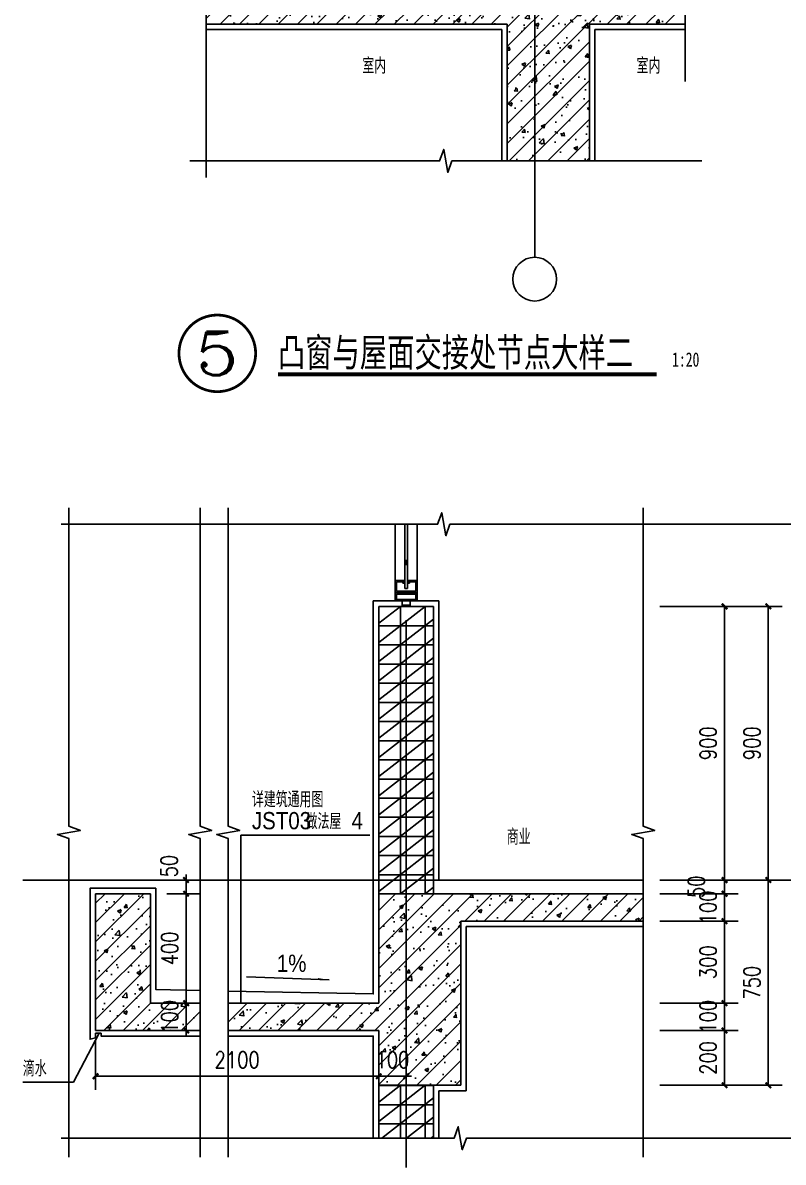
# Model space of a CAD drawing. Extents: x 718358 to 1668613, y -348838 to -159582.
# Drawn here: x 897170 to 899947, y -343210 to -339047 of the extents above; entities that cross this region are included whole.
import ezdxf
from ezdxf.enums import TextEntityAlignment as Align

# ---------------------------------------------------------------- set-up
doc = ezdxf.new("R2010")
doc.units = 0
doc.header["$LTSCALE"] = 1000
doc.linetypes.add('DOTE', pattern=[2.42, 2, -0.2, 0.02, -0.2])
for name, color, linetype in [('AXIS_TEXT', 7, 'Continuous'), ('PUB_TEXT', 10, 'Continuous'), ('建-可见线', 7, 'Continuous'), ('建-图例填充', 251, 'Continuous'), ('建-墙体', 2, 'Continuous'), ('建-尺寸', 73, 'Continuous'), ('建-引出', 3, 'Continuous'), ('建-房间名', 7, 'Continuous'), ('建-柱子', 6, 'Continuous'), ('建-符号', 3, 'Continuous'), ('建-符号说明', 7, 'Continuous'), ('建-轴标', 3, 'Continuous'), ('建-轴网', 14, 'DOTE'), ('建-门窗', 4, 'Continuous'), ('立面中线', 7, 'Continuous')]:
    doc.layers.add(name, color=color, linetype=linetype)
doc.styles.add('_TCH_DIM', font='gt单线西文.shx', dxfattribs={"width": 0.8, "bigfont": 'gt单线中文.shx'})
doc.styles.add('_TCH_LABEL', font='COMPLEX', dxfattribs={"bigfont": 'GBCBIG'})
doc.styles.add('_TCH_SPACE', font='gt单线西文.shx', dxfattribs={"width": 0.8, "height": 5, "bigfont": 'gt单线中文.shx'})
doc.styles.add('COMPLEX', font='COMPLEX')
doc.styles.add('DIM_FONT', font='SIMPLEX.shx', dxfattribs={"width": 0.8, "bigfont": 'GBCBIG.shx'})
doc.styles.add('黑体字', font='simhei.ttf', dxfattribs={"width": 0.7})
doc.dimstyles.new('DIMN20', dxfattribs={"dimscale": 0.2, "dimtxt": 300, "dimasz": 100, "dimexe": 250, "dimexo": 300, "dimgap": 150, "dimtad": 1, "dimdec": 0, "dimzin": 0, "dimdsep": 46, "dimtxsty": 'DIM_FONT', "dimblk": 'ARCHTICK', "dimcen": 0.09, "dimdle": 1, "dimclrt": 7, "dimazin": 2, "dimtfac": 1, "dimtdec": 0, "dimtix": 1, "dimtmove": 2, "dimatfit": 3, "dimldrblk": 'ARCHTICK', "dimfxl": 1, "dimtolj": 1, "dimtzin": 0, "dimarcsym": 0})
pattern_1 = [(45, (0, 0), (-35.355339, 35.355339), []), (50, (0, 0), (143.452037, -12.550427), [15, -165]), (355, (0, 0), (-27.750267, 150.438427), [12, -132]), (100.4514, (11.95, -1.05), (115.701876, 137.887908), [12.748038, -140.228422]), (46.1842, (0, 40), (213.44821, -33.103803), [22.5, -247.5]), (96.6356, (17.79, 37.24), (186.93254, 194.823574), [19.12206, -210.3426]), (351.1842, (0, 40), (186.93239, 194.82372), [18, -198]), (21, (20, 30), (119.38141, -80.523778), [15, -165]), (326, (20, 30), (48.663066, 145.03001), [12, -132]), (71.4514, (29.95, 23.29), (168.044526, 64.5061), [12.748038, -140.228422]), (37.5, (0, 0), (2.431971, 66.5787708), [0, -130.4, 0, -134, 0, -132.5]), (7.5, (0, 0), (52.6139075, 78.8823424), [0, -76.4, 0, -127.4, 0, -50.5]), (327.5, (-44.6, 0), (106.7644872, -4.5109743), [0, -50, 0, -156, 0, -207]), (317.5, (-64.6, 0), (116.637234, 20.0209965), [0, -65, 0, -103.6, 0, -147])]

# ---------------------------------------------------------------- blocks, each defined once
blk = doc.blocks.new('GFHDKFHDSKJFHDSKL')
at = {"layer": '建-门窗'}
for p, q in [((907519.1, -338865.2), (907519.1, -338660.2)), ((907554.1, -338895.2), (907554.1, -338660.2)), ((907564.1, -338895.2), (907564.1, -338660.2)), ((907599.1, -338660.2), (907599.1, -338865.2)), ((907554.1, -338895.2), (907564.1, -338895.2)), ((907544.1, -338940.2), (907544.1, -338960.2)), ((907544.1, -338955.2), (907574.1, -338955.2)), ((907574.1, -338960.2), (907544.1, -338960.2)), ((907574.1, -338940.2), (907574.1, -338960.2))]:
    blk.add_line(p, q, dxfattribs=at)
for points in [[(907524.1, -338870.2), (907524.1, -338905.2), (907594.1, -338905.2), (907594.1, -338870.2), (907571.1, -338870.2), (907571.1, -338875.2), (907566.1, -338875.2), (907566.1, -338865.2), (907599.1, -338865.2), (907599.1, -338910.2), (907519.1, -338910.2), (907519.1, -338865.2), (907552.1, -338865.2), (907552.1, -338875.2), (907547.1, -338875.2), (907547.1, -338870.2)], [(907519.1, -338910.2), (907599.1, -338910.2), (907599.1, -338940.2), (907519.1, -338940.2)], [(907524.1, -338915.2), (907594.1, -338915.2), (907594.1, -338935.2), (907524.1, -338935.2)]]:
    blk.add_lwpolyline(points, close=True, dxfattribs=at)
blk = doc.blocks.new('_AXISO')
blk.add_circle((0, 0), 0.5)
at = {"layer": 'AXIS_TEXT', "style": 'COMPLEX', "width": 1.041667}
blk.add_attdef('A', text='', height=0.56, dxfattribs=at).set_placement((-0.25, -0.28), (0.25, -0.28), align=Align.FIT)
blk = doc.blocks.new('_ArchTick')
at = {"color": 0, "linetype": 'ByBlock', "const_width": 0.4}
blk.add_lwpolyline([(-0.5, -0.5), (0.5, 0.5)], dxfattribs=at)
blk = doc.blocks.new('*D2819')
at = {"layer": 'Defpoints', "color": 0, "transparency": 16777216}
for p in [(899496.4, -341179.1), (899893.1, -341179.1), (899496.4, -342179.1)]:
    blk.add_point(p, dxfattribs=at)
at = {"layer": '建-轴标', "color": 0, "lineweight": -2, "transparency": 16777216}
for p, q in [((899556.4, -341179.1), (899943.1, -341179.1)), ((899893.1, -342179.3), (899893.1, -341178.9)), ((899556.4, -342179.1), (899943.1, -342179.1))]:
    blk.add_line(p, q, dxfattribs=at)
at = {"layer": '建-轴标', "color": 0, "lineweight": -2, "transparency": 16777216, "xscale": 20, "yscale": 20, "zscale": 20}
for p, rotation in [((899893.1, -341179.1), 90), ((899893.1, -342179.1), 270)]:
    blk.add_blockref('_ArchTick', p, dxfattribs=dict(at, rotation=rotation))
at = {"layer": '建-轴标', "color": 7, "transparency": 16777216, "insert": (899833.1, -341679.1), "char_height": 60, "attachment_point": 5, "rotation": 90, "style": 'DIM_FONT'}
blk.add_mtext('\\A1;900', dxfattribs=at)
blk = doc.blocks.new('*D2820')
at = {"layer": 'Defpoints', "color": 0, "transparency": 16777216}
for p in [(899496.4, -342179.1), (899893.1, -342179.1), (899496.4, -342929.1)]:
    blk.add_point(p, dxfattribs=at)
at = {"layer": '建-轴标', "color": 0, "lineweight": -2, "transparency": 16777216}
for p, q in [((899556.4, -342179.1), (899943.1, -342179.1)), ((899893.1, -342929.3), (899893.1, -342178.9)), ((899556.4, -342929.1), (899943.1, -342929.1))]:
    blk.add_line(p, q, dxfattribs=at)
at = {"layer": '建-轴标', "color": 0, "lineweight": -2, "transparency": 16777216, "xscale": 20, "yscale": 20, "zscale": 20}
for p, rotation in [((899893.1, -342179.1), 90), ((899893.1, -342929.1), 270)]:
    blk.add_blockref('_ArchTick', p, dxfattribs=dict(at, rotation=rotation))
at = {"layer": '建-轴标', "color": 7, "transparency": 16777216, "insert": (899833.1, -342554.1), "char_height": 60, "attachment_point": 5, "rotation": 90, "style": 'DIM_FONT'}
blk.add_mtext('\\A1;750', dxfattribs=at)
blk = doc.blocks.new('*D2821')
at = {"layer": 'Defpoints', "color": 0, "transparency": 16777216}
for p in [(899436.4, -341179.1), (899733.1, -341179.1), (899436.4, -342179.1)]:
    blk.add_point(p, dxfattribs=at)
at = {"layer": '建-尺寸', "color": 0, "lineweight": -2, "transparency": 16777216}
for p, q in [((899496.4, -341179.1), (899783.1, -341179.1)), ((899733.1, -342179.3), (899733.1, -341178.9)), ((899496.4, -342179.1), (899783.1, -342179.1))]:
    blk.add_line(p, q, dxfattribs=at)
at = {"layer": '建-尺寸', "color": 0, "lineweight": -2, "transparency": 16777216, "xscale": 20, "yscale": 20, "zscale": 20}
for p, rotation in [((899733.1, -341179.1), 90), ((899733.1, -342179.1), 270)]:
    blk.add_blockref('_ArchTick', p, dxfattribs=dict(at, rotation=rotation))
at = {"layer": '建-尺寸', "color": 7, "transparency": 16777216, "insert": (899673.1, -341679.1), "char_height": 60, "attachment_point": 5, "rotation": 90, "style": 'DIM_FONT'}
blk.add_mtext('\\A1;900', dxfattribs=at)
blk = doc.blocks.new('*D2822')
at = {"layer": 'Defpoints', "color": 0, "transparency": 16777216}
for p in [(899436.4, -342179.1), (899733.1, -342179.1), (899436.4, -342229.1)]:
    blk.add_point(p, dxfattribs=at)
at = {"layer": '建-尺寸', "color": 0, "lineweight": -2, "transparency": 16777216}
for p, q in [((899733.1, -342179.1), (899733.1, -342159.1)), ((899496.4, -342179.1), (899783.1, -342179.1)), ((899733.1, -342229.1), (899733.1, -342179.1)), ((899496.4, -342229.1), (899783.1, -342229.1)), ((899733.1, -342229.1), (899733.1, -342249.1))]:
    blk.add_line(p, q, dxfattribs=at)
at = {"layer": '建-尺寸', "color": 0, "lineweight": -2, "transparency": 16777216, "xscale": 20, "yscale": 20, "zscale": 20}
for p, rotation in [((899733.1, -342179.1), 270), ((899733.1, -342229.1), 90)]:
    blk.add_blockref('_ArchTick', p, dxfattribs=dict(at, rotation=rotation))
at = {"layer": '建-尺寸', "color": 7, "transparency": 16777216, "insert": (899630.1, -342204.1), "char_height": 60, "attachment_point": 5, "rotation": 90, "style": 'DIM_FONT'}
blk.add_mtext('\\A1;50', dxfattribs=at)
blk = doc.blocks.new('*D2823')
at = {"layer": 'Defpoints', "color": 0, "transparency": 16777216}
for p in [(899436.4, -342229.1), (899733.1, -342229.1), (899436.4, -342329.1)]:
    blk.add_point(p, dxfattribs=at)
at = {"layer": '建-尺寸', "color": 0, "lineweight": -2, "transparency": 16777216}
for p, q in [((899496.4, -342229.1), (899783.1, -342229.1)), ((899733.1, -342229.1), (899733.1, -342209.1)), ((899733.1, -342329.1), (899733.1, -342229.1)), ((899496.4, -342329.1), (899783.1, -342329.1)), ((899733.1, -342329.1), (899733.1, -342349.1))]:
    blk.add_line(p, q, dxfattribs=at)
at = {"layer": '建-尺寸', "color": 0, "lineweight": -2, "transparency": 16777216, "xscale": 20, "yscale": 20, "zscale": 20}
for p, rotation in [((899733.1, -342229.1), 270), ((899733.1, -342329.1), 90)]:
    blk.add_blockref('_ArchTick', p, dxfattribs=dict(at, rotation=rotation))
at = {"layer": '建-尺寸', "color": 7, "transparency": 16777216, "insert": (899673.1, -342279.1), "char_height": 60, "attachment_point": 5, "rotation": 90, "style": 'DIM_FONT'}
blk.add_mtext('\\A1;100', dxfattribs=at)
blk = doc.blocks.new('*D2824')
at = {"layer": 'Defpoints', "color": 0, "transparency": 16777216}
for p in [(899436.4, -342329.1), (899733.1, -342329.1), (899436.4, -342629.1)]:
    blk.add_point(p, dxfattribs=at)
at = {"layer": '建-尺寸', "color": 0, "lineweight": -2, "transparency": 16777216}
for p, q in [((899496.4, -342329.1), (899783.1, -342329.1)), ((899733.1, -342629.3), (899733.1, -342328.9)), ((899496.4, -342629.1), (899783.1, -342629.1))]:
    blk.add_line(p, q, dxfattribs=at)
at = {"layer": '建-尺寸', "color": 0, "lineweight": -2, "transparency": 16777216, "xscale": 20, "yscale": 20, "zscale": 20}
for p, rotation in [((899733.1, -342329.1), 90), ((899733.1, -342629.1), 270)]:
    blk.add_blockref('_ArchTick', p, dxfattribs=dict(at, rotation=rotation))
at = {"layer": '建-尺寸', "color": 7, "transparency": 16777216, "insert": (899673.1, -342479.1), "char_height": 60, "attachment_point": 5, "rotation": 90, "style": 'DIM_FONT'}
blk.add_mtext('\\A1;300', dxfattribs=at)
blk = doc.blocks.new('*D2825')
at = {"layer": 'Defpoints', "color": 0, "transparency": 16777216}
for p in [(899436.4, -342629.1), (899733.1, -342629.1), (899436.4, -342729.1)]:
    blk.add_point(p, dxfattribs=at)
at = {"layer": '建-尺寸', "color": 0, "lineweight": -2, "transparency": 16777216}
for p, q in [((899733.1, -342629.1), (899733.1, -342609.1)), ((899496.4, -342629.1), (899783.1, -342629.1)), ((899733.1, -342729.1), (899733.1, -342629.1)), ((899496.4, -342729.1), (899783.1, -342729.1)), ((899733.1, -342729.1), (899733.1, -342749.1))]:
    blk.add_line(p, q, dxfattribs=at)
at = {"layer": '建-尺寸', "color": 0, "lineweight": -2, "transparency": 16777216, "xscale": 20, "yscale": 20, "zscale": 20}
for p, rotation in [((899733.1, -342629.1), 270), ((899733.1, -342729.1), 90)]:
    blk.add_blockref('_ArchTick', p, dxfattribs=dict(at, rotation=rotation))
at = {"layer": '建-尺寸', "color": 7, "transparency": 16777216, "insert": (899673.1, -342679.1), "char_height": 60, "attachment_point": 5, "rotation": 90, "style": 'DIM_FONT'}
blk.add_mtext('\\A1;100', dxfattribs=at)
blk = doc.blocks.new('*D2826')
at = {"layer": 'Defpoints', "color": 0, "transparency": 16777216}
for p in [(899436.4, -342729.1), (899733.1, -342729.1), (899436.4, -342929.1)]:
    blk.add_point(p, dxfattribs=at)
at = {"layer": '建-尺寸', "color": 0, "lineweight": -2, "transparency": 16777216}
for p, q in [((899496.4, -342729.1), (899783.1, -342729.1)), ((899733.1, -342929.3), (899733.1, -342728.9)), ((899496.4, -342929.1), (899783.1, -342929.1))]:
    blk.add_line(p, q, dxfattribs=at)
at = {"layer": '建-尺寸', "color": 0, "lineweight": -2, "transparency": 16777216, "xscale": 20, "yscale": 20, "zscale": 20}
for p, rotation in [((899733.1, -342729.1), 90), ((899733.1, -342929.1), 270)]:
    blk.add_blockref('_ArchTick', p, dxfattribs=dict(at, rotation=rotation))
at = {"layer": '建-尺寸', "color": 7, "transparency": 16777216, "insert": (899673.1, -342829.1), "char_height": 60, "attachment_point": 5, "rotation": 90, "style": 'DIM_FONT'}
blk.add_mtext('\\A1;200', dxfattribs=at)
blk = doc.blocks.new('*D2950')
at = {"layer": 'Defpoints', "color": 0, "transparency": 16777216}
for p in [(897635.7, -342629.1), (897766.3, -342629.1), (897635.7, -342729.1)]:
    blk.add_point(p, dxfattribs=at)
at = {"layer": '建-尺寸', "color": 0, "lineweight": -2, "transparency": 16777216}
for p, q in [((897766.3, -342629.1), (897766.3, -342609.1)), ((897695.7, -342629.1), (897816.3, -342629.1)), ((897766.3, -342729.1), (897766.3, -342629.1)), ((897695.7, -342729.1), (897816.3, -342729.1)), ((897766.3, -342729.1), (897766.3, -342749.1))]:
    blk.add_line(p, q, dxfattribs=at)
at = {"layer": '建-尺寸', "color": 0, "lineweight": -2, "transparency": 16777216, "xscale": 20, "yscale": 20, "zscale": 20}
for p, rotation in [((897766.3, -342629.1), 270), ((897766.3, -342729.1), 90)]:
    blk.add_blockref('_ArchTick', p, dxfattribs=dict(at, rotation=rotation))
at = {"layer": '建-尺寸', "color": 7, "transparency": 16777216, "insert": (897706.3, -342679.1), "char_height": 60, "attachment_point": 5, "rotation": 90, "style": 'DIM_FONT'}
blk.add_mtext('\\A1;100', dxfattribs=at)
blk = doc.blocks.new('*D2951')
at = {"layer": 'Defpoints', "color": 0, "transparency": 16777216}
for p in [(897635.7, -342229.1), (897766.3, -342229.1), (897635.7, -342629.1)]:
    blk.add_point(p, dxfattribs=at)
at = {"layer": '建-尺寸', "color": 0, "lineweight": -2, "transparency": 16777216}
for p, q in [((897695.7, -342229.1), (897816.3, -342229.1)), ((897766.3, -342629.3), (897766.3, -342228.9)), ((897695.7, -342629.1), (897816.3, -342629.1))]:
    blk.add_line(p, q, dxfattribs=at)
at = {"layer": '建-尺寸', "color": 0, "lineweight": -2, "transparency": 16777216, "xscale": 20, "yscale": 20, "zscale": 20}
for p, rotation in [((897766.3, -342229.1), 90), ((897766.3, -342629.1), 270)]:
    blk.add_blockref('_ArchTick', p, dxfattribs=dict(at, rotation=rotation))
at = {"layer": '建-尺寸', "color": 7, "transparency": 16777216, "insert": (897706.3, -342429.1), "char_height": 60, "attachment_point": 5, "rotation": 90, "style": 'DIM_FONT'}
blk.add_mtext('\\A1;400', dxfattribs=at)
blk = doc.blocks.new('*D2952')
at = {"layer": 'Defpoints', "color": 0, "transparency": 16777216}
for p in [(897635.7, -342179.1), (897766.3, -342179.1), (897635.7, -342229.1)]:
    blk.add_point(p, dxfattribs=at)
at = {"layer": '建-尺寸', "color": 0, "lineweight": -2, "transparency": 16777216}
for p, q in [((897766.3, -342179.1), (897766.3, -342159.1)), ((897695.7, -342179.1), (897816.3, -342179.1)), ((897766.3, -342229.1), (897766.3, -342179.1)), ((897695.7, -342229.1), (897816.3, -342229.1)), ((897766.3, -342229.1), (897766.3, -342249.1))]:
    blk.add_line(p, q, dxfattribs=at)
at = {"layer": '建-尺寸', "color": 0, "lineweight": -2, "transparency": 16777216, "xscale": 20, "yscale": 20, "zscale": 20}
for p, rotation in [((897766.3, -342179.1), 270), ((897766.3, -342229.1), 90)]:
    blk.add_blockref('_ArchTick', p, dxfattribs=dict(at, rotation=rotation))
at = {"layer": '建-尺寸', "color": 7, "transparency": 16777216, "insert": (897704.3, -342128.1), "char_height": 60, "attachment_point": 5, "rotation": 90, "style": 'DIM_FONT'}
blk.add_mtext('\\A1;50', dxfattribs=at)
blk = doc.blocks.new('*D2962')
at = {"layer": 'Defpoints', "color": 0, "transparency": 16777216}
for p in [(898469.9, -342705.7), (898569.9, -342705.7), (898569.9, -342896)]:
    blk.add_point(p, dxfattribs=at)
at = {"layer": '建-尺寸', "color": 0, "lineweight": -2, "transparency": 16777216}
for p, q in [((898469.9, -342765.7), (898469.9, -342946)), ((898569.9, -342765.7), (898569.9, -342946)), ((898469.9, -342896), (898449.9, -342896)), ((898469.9, -342896), (898569.9, -342896)), ((898569.9, -342896), (898589.9, -342896))]:
    blk.add_line(p, q, dxfattribs=at)
at = {"layer": '建-尺寸', "color": 0, "lineweight": -2, "transparency": 16777216, "xscale": 20, "yscale": 20, "zscale": 20}
blk.add_blockref('_ArchTick', (898469.9, -342896), dxfattribs=at)
at = {"layer": '建-尺寸', "color": 0, "lineweight": -2, "transparency": 16777216, "xscale": 20, "yscale": 20, "zscale": 20, "rotation": 180}
blk.add_blockref('_ArchTick', (898569.9, -342896), dxfattribs=at)
at = {"layer": '建-尺寸', "color": 7, "transparency": 16777216, "insert": (898519.9, -342836), "char_height": 60, "attachment_point": 5, "style": 'DIM_FONT'}
blk.add_mtext('\\A1;100', dxfattribs=at)
blk = doc.blocks.new('*D2963')
at = {"layer": 'Defpoints', "color": 0, "transparency": 16777216}
for p in [(897435.7, -342705.7), (898469.9, -342705.7), (898469.9, -342896)]:
    blk.add_point(p, dxfattribs=at)
at = {"layer": '建-尺寸', "color": 0, "lineweight": -2, "transparency": 16777216}
for p, q in [((897435.7, -342765.7), (897435.7, -342946)), ((898469.9, -342765.7), (898469.9, -342946)), ((897435.5, -342896), (898470.1, -342896))]:
    blk.add_line(p, q, dxfattribs=at)
at = {"layer": '建-尺寸', "color": 0, "lineweight": -2, "transparency": 16777216, "xscale": 20, "yscale": 20, "zscale": 20, "rotation": 180}
blk.add_blockref('_ArchTick', (897435.7, -342896), dxfattribs=at)
at = {"layer": '建-尺寸', "color": 0, "lineweight": -2, "transparency": 16777216, "xscale": 20, "yscale": 20, "zscale": 20}
blk.add_blockref('_ArchTick', (898469.9, -342896), dxfattribs=at)
at = {"layer": '建-尺寸', "color": 7, "transparency": 16777216, "insert": (897952.8, -342836), "char_height": 60, "attachment_point": 5, "style": 'DIM_FONT'}
blk.add_mtext('\\A1;2100', dxfattribs=at)

msp = doc.modelspace()

# ---------------------------------------------------------------- hatches: boundary and pattern name
at = {"layer": '建-图例填充'}
h = msp.add_hatch(dxfattribs=at)
h.set_pattern_fill('钢筋混凝土', color=256, scale=20, style=0)
h.set_pattern_definition(pattern_1)
h.paths.add_polyline_path([(899239.7, -338201.4), (898629.7, -338201.4), (898629.7, -338221.4), (898619.7, -338221.4), (898619.7, -338281.4), (898607.2, -338281.4), (898607.2, -338276.4), (898614.7, -338276.4), (898614.7, -338226.4), (898564.7, -338226.4), (898564.7, -338276.4), (898572.2, -338276.4), (898572.2, -338281.4), (898559.7, -338281.4), (898559.7, -338221.4), (898549.7, -338221.4), (898549.7, -338201.4), (898539.7, -338201.4), (898339.7, -338201.4), (898339.7, -338260.6), (898381.4, -338262), (898339.7, -338263.5), (898339.7, -338301.4), (898439.7, -338301.4), (898939.7, -338301.4), (898939.7, -338951.4), (897839.7, -338951.4), (897839.7, -339051.4), (898939.7, -339051.4), (898939.7, -339551.4), (899239.7, -339551.4), (899239.7, -339051.4), (899589.7, -339051.4), (899589.7, -338951.4), (899239.7, -338951.4)])
h = msp.add_hatch(dxfattribs=at)
h.set_pattern_fill('空心砖', color=256, scale=20, style=0)
h.set_pattern_definition([(0, (0, 0), (0, 70), []), (37.875, (80, 0), (-33.9230555, 43.6153314), []), (90, (80, 0), (-90, 6e-15), [])])
h.paths.add_polyline_path([(898669.9, -341179.1), (898469.9, -341179.1), (898469.9, -342229.1), (898669.9, -342229.1)])
h.paths.add_polyline_path([(898669.9, -342929.1), (898469.9, -342929.1), (898469.9, -343122.4), (898669.9, -343122.4)])
h = msp.add_hatch(dxfattribs=at)
h.set_pattern_fill('钢筋混凝土', color=256, scale=20, style=0)
h.set_pattern_definition(pattern_1)
h.paths.add_polyline_path([(897818, -342629.1), (897635.7, -342629.1), (897635.7, -342229.1), (897435.7, -342229.1), (897435.7, -342729.1), (897818, -342729.1)])
h.paths.add_polyline_path([(898769.9, -342329.1), (899436.4, -342329.1), (899436.4, -342229.1), (898469.9, -342229.1), (898469.9, -342629.1), (897920.4, -342629.1), (897920.4, -342729.1), (898469.9, -342729.1), (898469.9, -342929.1), (898769.9, -342929.1)])
at = {"layer": '建-符号'}
msp.add_hatch(color=256, dxfattribs=at).paths.add_polyline_path([(898288.4, -342544.2), (898248.4, -342542.7), (898248.6, -342537.4)])

# ---------------------------------------------------------------- linework, layer by layer
at = {"layer": '建-可见线'}
for p, q in [((898919.7, -339071.4), (897839.7, -339071.4)), ((898919.7, -339551.4), (898919.7, -339071.4)), ((899589.7, -339071.4), (899259.7, -339071.4)), ((899259.7, -339071.4), (899259.7, -339551.4)), ((899436.4, -342349.1), (898789.9, -342349.1)), ((898789.9, -342349.1), (898789.9, -342949.1)), ((898689.9, -342949.1), (898789.9, -342949.1))]:
    msp.add_line(p, q, dxfattribs=at)
for points in [[(898554.9, -341159.1), (898449.9, -341159.1), (898449.9, -342595.5), (897920.4, -342584.6)], [(897818, -342749.1), (897455.7, -342749.1), (897455.7, -342739.1), (897435.7, -342739.1), (897435.7, -342749.1), (897435.7, -342755.7), (897415.7, -342760.8), (897415.7, -342209.1), (897655.7, -342209.1), (897655.7, -342579.1), (897818, -342582.5)], [(897920.4, -342749.1), (898449.9, -342749.1), (898449.9, -343122.4)]]:
    msp.add_lwpolyline(points, dxfattribs=at)
at = {"layer": '建-墙体'}
for p, q in [((898469.9, -341179.1), (898469.9, -342229.1)), ((898669.9, -341179.1), (898469.9, -341179.1)), ((898669.9, -341179.1), (898669.9, -342229.1)), ((898669.9, -342229.1), (898469.9, -342229.1)), ((898469.9, -342929.1), (898469.9, -343122.4)), ((898669.9, -342929.1), (898469.9, -342929.1)), ((898669.9, -342929.1), (898669.9, -343122.4)), ((898669.9, -343122.4), (898469.9, -343122.4))]:
    msp.add_line(p, q, dxfattribs=at)
at = {"layer": '建-引出'}
for p, q in [((897966.5, -342629.1), (897966.5, -342014.6)), ((897966.5, -342014.6), (898437, -342014.6)), ((897448.7, -342739.1), (897355.2, -342917.8)), ((897355.2, -342917.8), (897169.8, -342917.8))]:
    msp.add_line(p, q, dxfattribs=at)
at = {"layer": '建-柱子'}
for p, q in [((898939.7, -339051.4), (897839.7, -339051.4)), ((898939.7, -339551.4), (898939.7, -339051.4)), ((899589.7, -339051.4), (899239.7, -339051.4)), ((899239.7, -339051.4), (899239.7, -339551.4)), ((897435.7, -342229.1), (897435.7, -342729.1)), ((897435.7, -342229.1), (897635.7, -342229.1)), ((897635.7, -342229.1), (897635.7, -342629.1)), ((898469.9, -342629.1), (898469.9, -342229.1)), ((898469.9, -342229.1), (899436.4, -342229.1)), ((899436.4, -342329.1), (898769.9, -342329.1)), ((898769.9, -342329.1), (898769.9, -342929.1)), ((897818, -342629.1), (897635.7, -342629.1)), ((898469.9, -342629.1), (897920.4, -342629.1)), ((897435.7, -342729.1), (897818, -342729.1)), ((897920.4, -342729.1), (898469.9, -342729.1)), ((898469.9, -342929.1), (898469.9, -342729.1)), ((898469.9, -342929.1), (898769.9, -342929.1))]:
    msp.add_line(p, q, dxfattribs=at)
at = {"layer": '建-符号'}
for points in [[(897839.7, -339611.4), (897839.7, -338573.9), (897797.7, -338558.6), (897881.7, -338543.8), (897839.7, -338528.9), (897839.7, -337491.4)], [(899589.7, -339261.4), (899589.7, -338398.9), (899547.7, -338383.6), (899631.7, -338368.8), (899589.7, -338353.9), (899589.7, -337491.4)], [(897779.7, -339551.4), (898692.2, -339551.4), (898707.5, -339509.4), (898722.3, -339593.4), (898737.2, -339551.4), (899649.7, -339551.4)], [(897338, -343191.3), (897338, -342027.7), (897296, -342012.4), (897380, -341997.6), (897338, -341982.7), (897338, -340819.1)], [(897818, -343191.3), (897818, -342027.7), (897776, -342012.4), (897860, -341997.6), (897818, -341982.7), (897818, -340819.1)], [(897920.4, -343191.3), (897920.4, -342027.7), (897878.4, -342012.4), (897962.4, -341997.6), (897920.4, -341982.7), (897920.4, -340819.1)], [(899436.4, -343191.3), (899436.4, -342027.7), (899394.4, -342012.4), (899478.4, -341997.6), (899436.4, -341982.7), (899436.4, -340819.1)], [(897309.9, -340879.1), (898685, -340879.1), (898700.3, -340837.1), (898715.1, -340921.1), (898730, -340879.1), (900105.1, -340879.1)], [(897987.3, -342532.9), (898288.4, -342544.2)], [(897309.9, -343122.4), (898745.2, -343122.4), (898760.4, -343080.4), (898775.3, -343164.4), (898790.2, -343122.4), (900225.4, -343122.4)]]:
    msp.add_lwpolyline(points, dxfattribs=at)
at = {"layer": '建-符号', "const_width": 10}
msp.add_lwpolyline([(898020.3, -340254.5, 1), (897740.3, -340254.5, 1)], format="xyb", close=True, dxfattribs=at)
at = {"layer": '建-符号', "const_width": 14}
msp.add_lwpolyline([(898101.4, -340331.1), (899485.6, -340331.1)], dxfattribs=at)
at = {"layer": '建-轴标'}
for p, q in [((899039.7, -339634.7), (899039.7, -339903.4)), ((899542.6, -342179.1), (900082.6, -342179.1))]:
    msp.add_line(p, q, dxfattribs=at)
at = {"layer": '建-轴网', "linetype": 'DOTE'}
msp.add_line((897169.9, -342179.1), (899436.4, -342179.1), dxfattribs=at)
for points in [[(899039.7, -339634.7), (899039.7, -337351.4)], [(898569.9, -343229.1), (898569.9, -340879.1)]]:
    msp.add_lwpolyline(points, dxfattribs=at)
at = {"layer": '立面中线'}
for p, q in [((898584.9, -341159.1), (898689.9, -341159.1)), ((898689.9, -341159.1), (898689.9, -342179.1)), ((898689.9, -342179.1), (899436.4, -342179.1)), ((898689.9, -342949.1), (898689.9, -343122.4))]:
    msp.add_line(p, q, dxfattribs=at)

# ---------------------------------------------------------------- block references
at = {"layer": '建-轴标', "xscale": 160, "yscale": 160, "zscale": 160}
msp.add_blockref('_AXISO', (899039.7, -339983.4), dxfattribs=at)
at = {"layer": '立面中线'}
msp.add_blockref('GFHDKFHDSKJFHDSKL', (-8989.1, -2218.9), dxfattribs=at)

# ---------------------------------------------------------------- texts
at = {"layer": 'PUB_TEXT', "style": '_TCH_LABEL', "width": 1.5}
msp.add_text('5', height=158.4, dxfattribs=at).set_placement((897801.1, -340333.7), (897959.5, -340333.7), align=Align.FIT)
at = {"layer": '建-引出', "style": '_TCH_DIM'}
for s, height, width, p in [('详建筑通用图', 57.32, 0.8, (898006.5, -341913.6)), ('JST03', 63, 0.888889, (898006.5, -341993.6)), ('做法屋', 57.32, 0.8, (898202.8, -341993.6)), ('4', 63, 0.888889, (898370.8, -341993.6)), ('滴水', 57.32, 0.8, (897169.8, -342896.8))]:
    msp.add_text(s, height=height, dxfattribs=dict(at, width=width)).set_placement(p)
at = {"layer": '建-房间名', "style": '_TCH_SPACE', "width": 0.8}
for s, p in [('室内', (898410.1, -339232.4)), ('室内', (899411.6, -339232.4)), ('商业', (898937.9, -342050.3))]:
    msp.add_text(s, height=57.32, dxfattribs=at).set_placement(p)
at = {"layer": '建-符号', "style": '_TCH_DIM', "width": 0.888889}
msp.add_text('1%', height=63, dxfattribs=at).set_placement((898097.8, -342514.7))
at = {"layer": '建-符号说明', "style": '黑体字', "width": 0.7}
for s, height, p in [('凸窗与屋面交接处节点大样二', 104.557, (898101.4, -340303.1, 0)), ('1:20', 52.28, (899541.6, -340303.1, 0))]:
    msp.add_text(s, height=height, dxfattribs=at).set_placement(p)

# ---------------------------------------------------------------- dimensions: what is measured, and where the dimension line sits
at = {"layer": '建-尺寸'}
for p1, p2, distance, text, picture, middle in [((899436.4, -342179.1), (899436.4, -341179.1), -296.7, '900', '*D2821', (899673.1, -341679.1)), ((897435.7, -342705.7), (898469.9, -342705.7), -190.3, '2100', '*D2963', (897952.8, -342836))]:
    dim = msp.add_aligned_dim(p1=p1, p2=p2, distance=distance, text=text, dimstyle='DIMN20', dxfattribs=at)
    dim.commit()
    dim.dimension.update_dxf_attribs({"geometry": picture, "text_midpoint": middle})
for base, p1, p2, picture, middle in [((897766.3, -342179.1), (897635.7, -342229.1), (897635.7, -342179.1), '*D2952', (897704.3, -342128.1)), ((899733.1, -342179.1), (899436.4, -342229.1), (899436.4, -342179.1), '*D2822', (899630.1, -342204.1))]:
    dim = msp.add_linear_dim(base=base, p1=p1, p2=p2, angle=90, dimstyle='DIMN20', dxfattribs=at)
    dim.commit()
    dim.dimension.update_dxf_attribs({"geometry": picture, "text_midpoint": middle, "dimtype": 161})
for p1, p2, distance, picture, middle in [((897635.7, -342629.1), (897635.7, -342229.1), -130.6, '*D2951', (897706.3, -342429.1)), ((899436.4, -342329.1), (899436.4, -342229.1), -296.7, '*D2823', (899673.1, -342279.1)), ((899436.4, -342629.1), (899436.4, -342329.1), -296.7, '*D2824', (899673.1, -342479.1)), ((897635.7, -342729.1), (897635.7, -342629.1), -130.6, '*D2950', (897706.3, -342679.1)), ((899436.4, -342729.1), (899436.4, -342629.1), -296.7, '*D2825', (899673.1, -342679.1)), ((898469.9, -342705.7), (898569.9, -342705.7), -190.3, '*D2962', (898519.9, -342836)), ((899436.4, -342929.1), (899436.4, -342729.1), -296.7, '*D2826', (899673.1, -342829.1))]:
    dim = msp.add_aligned_dim(p1=p1, p2=p2, distance=distance, dimstyle='DIMN20', dxfattribs=at)
    dim.commit()
    dim.dimension.update_dxf_attribs({"geometry": picture, "text_midpoint": middle})
at = {"layer": '建-轴标'}
dim = msp.add_aligned_dim(p1=(899496.4, -342179.1), p2=(899496.4, -341179.1), distance=-396.7, text='900', dimstyle='DIMN20', dxfattribs=at)
dim.commit()
dim.dimension.update_dxf_attribs({"geometry": '*D2819', "text_midpoint": (899833.1, -341679.1)})
dim = msp.add_aligned_dim(p1=(899496.4, -342929.1), p2=(899496.4, -342179.1), distance=-396.7, dimstyle='DIMN20', dxfattribs=at)
dim.commit()
dim.dimension.update_dxf_attribs({"geometry": '*D2820', "text_midpoint": (899833.1, -342554.1)})

doc.saveas('drawing.dxf')
